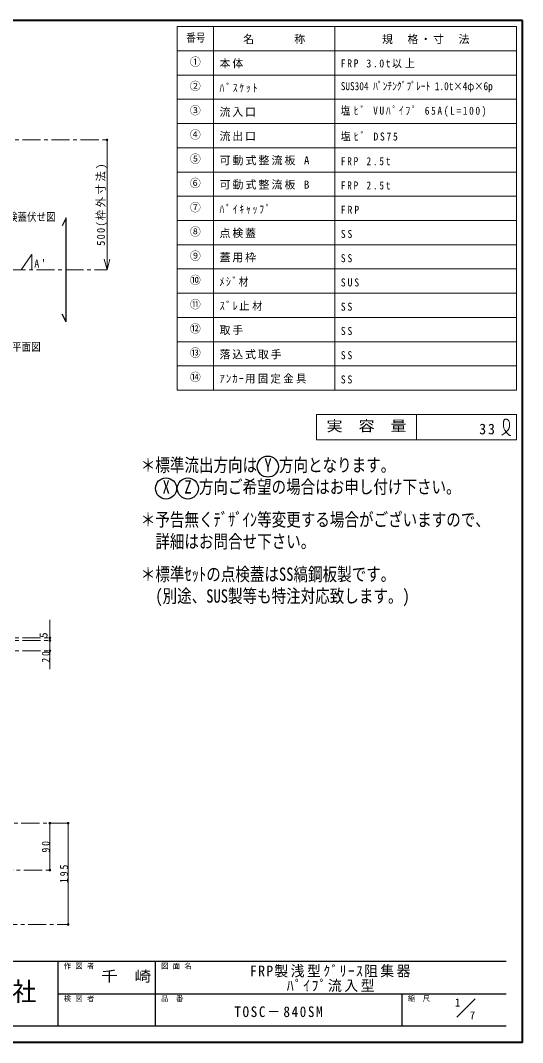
# Model space of a CAD drawing. Units: millimetres at full size, sheet at 1:7. Extents: x -1472 to 1363, y -987 to 980.
# Drawn here: x 397 to 1363, y -987 to 980 of the extents above; entities that cross this region are included whole.
import ezdxf
from ezdxf.enums import TextEntityAlignment as Align

# ---------------------------------------------------------------- set-up
doc = ezdxf.new("R2010")
doc.units = ezdxf.units.MM
doc.header["$LTSCALE"] = 7
doc.header["$PDMODE"] = 32
doc.header["$PDSIZE"] = 3.5
doc.linetypes.add('CHAIN1', pattern=[8, 5, -1, 1, -1])
doc.layers.add('0-0____1', color=4, linetype='Continuous', lineweight=9)
doc.styles.add('ＭＳ ゴシック', font='')
doc.styles.get('ＭＳ ゴシック').set_extended_font_data('MS Gothic')

msp = doc.modelspace()

# ---------------------------------------------------------------- linework, layer by layer
at = {"layer": '0-0____1', "color": 1, "lineweight": 40}
for p, q in [((1363.499, 979.62), (-1471.501, 979.62)), ((1363.499, -987.38), (1363.499, 979.62)), ((1363.499, -987.38), (-1471.501, -987.38))]:
    msp.add_line(p, q, dxfattribs=at)
at = {"layer": '0-0____1', "color": 3, "lineweight": 18}
for p, q in [((1351.832, 967.953), (698.499, 967.953)), ((698.499, 267.953), (698.499, 967.953)), ((768.499, 267.953), (768.499, 967.953)), ((1001.832, 267.953), (1001.832, 967.953)), ((1351.832, 267.953), (1351.832, 967.953)), ((1351.832, 921.287), (698.499, 921.287)), ((1351.832, 874.62), (698.499, 874.62)), ((1351.832, 827.953), (698.499, 827.953)), ((1351.832, 781.287), (698.499, 781.287)), ((1351.832, 734.62), (698.499, 734.62)), ((1351.832, 687.953), (698.499, 687.953)), ((1351.832, 641.287), (698.499, 641.287)), ((1351.832, 594.62), (698.499, 594.62)), ((1351.832, 547.953), (698.499, 547.953)), ((1351.832, 501.287), (698.499, 501.287)), ((1351.832, 454.62), (698.499, 454.62)), ((1351.832, 407.953), (698.499, 407.953)), ((1351.832, 361.287), (698.499, 361.287)), ((1351.832, 314.62), (698.499, 314.62)), ((1351.832, 267.953), (698.499, 267.953)), ((966.832, 221.287), (1351.832, 221.287)), ((966.832, 172.287), (966.832, 221.287)), ((1159.332, 172.287), (1159.332, 221.287)), ((1351.832, 221.287), (1351.832, 172.287)), ((966.832, 172.287), (1351.832, 172.287))]:
    msp.add_line(p, q, dxfattribs=at)
at = {"layer": '0-0____1', "linetype": 'CHAIN1'}
for p, q in [((288.499, 749.62), (563.499, 749.62)), ((-804.501, 499.62), (563.499, 499.62)), ((288.499, -208.58), (453.499, -208.58)), ((288.499, -213.58), (453.499, -213.58)), ((288.499, -233.58), (453.499, -233.58)), ((286.499, -565.38), (488.499, -565.38)), ((179.499, -655.38), (453.499, -655.38)), ((243.499, -760.38), (488.499, -760.38))]:
    msp.add_line(p, q, dxfattribs=at)
at = {"layer": '0-0____1'}
for p, q in [((563.499, 499.62), (563.499, 749.62)), ((563.499, 499.62), (558.063, 519.904)), ((563.499, 499.62), (568.934, 519.904)), ((453.499, -213.58), (453.499, -173.58)), ((453.499, -268.58), (453.499, -213.58)), ((453.499, -565.38), (453.499, -655.38)), ((488.499, -565.38), (488.499, -760.38))]:
    msp.add_line(p, q, dxfattribs=at)
at = {"layer": '0-0____1', "color": 5, "lineweight": 25}
for p, q in [((484.832, 599.62), (477.332, 584.62)), ((484.832, 399.62), (484.832, 599.62)), ((484.832, 399.62), (477.332, 414.62))]:
    msp.add_line(p, q, dxfattribs=at)
at = {"layer": '0-0____1', "color": 6, "lineweight": 25}
for p, q in [((-54.001, -830.88), (1331.999, -830.88)), ((469.499, -955.88), (469.499, -830.88)), ((656.999, -955.88), (656.999, -830.88)), ((469.499, -893.38), (1331.999, -893.38)), ((1131.999, -955.88), (1131.999, -893.38)), ((1331.999, -955.88), (-54.001, -955.88))]:
    msp.add_line(p, q, dxfattribs=at)
at = {"layer": '0-0____1', "color": 7, "lineweight": 18}
msp.add_line((1236.643, -938.735), (1271.999, -903.38), dxfattribs=at)
at = {"layer": '0-0____1', "linetype": 'CHAIN1'}
msp.add_lwpolyline([(398.499, 499.62), (418.499, 529.62), (418.499, 499.62)], dxfattribs=at)
at = {"layer": '0-0____1'}
for points in [[(1323.576, 181.37), (1324.315, 181.869), (1325.587, 182.735), (1326.852, 183.616), (1328.106, 184.521), (1329.344, 185.461), (1330.561, 186.445), (1331.256, 187.039), (1332.082, 187.783), (1333.455, 189.132), (1334.734, 190.565), (1335.886, 192.081), (1336.874, 193.678), (1337.666, 195.356), (1338.022, 196.365), (1338.218, 197.07), (1338.467, 198.31), (1338.612, 199.576), (1338.659, 200.862), (1338.617, 202.162), (1338.494, 203.47), (1338.388, 204.229), (1338.274, 204.899), (1338.026, 206.043), (1337.7, 207.156), (1337.279, 208.222), (1336.747, 209.223), (1336.09, 210.141), (1335.645, 210.629), (1335.337, 210.919), (1334.762, 211.377), (1334.139, 211.77), (1333.474, 212.086), (1332.776, 212.313), (1332.051, 212.437), (1331.622, 212.458), (1331.252, 212.443), (1330.616, 212.351), (1329.996, 212.179), (1329.406, 211.932)], [(1329.406, 211.932), (1328.865, 211.618), (1328.388, 211.24), (1328.148, 210.995), (1327.818, 210.557), (1327.413, 209.707), (1327.177, 208.757), (1327.067, 207.735), (1327.037, 206.669), (1327.046, 205.586), (1327.05, 204.96), (1327.043, 204.115), (1327.002, 202.691), (1326.954, 201.305), (1326.932, 199.95), (1326.97, 198.619), (1327.101, 197.305), (1327.233, 196.548), (1327.389, 195.881), (1327.74, 194.737), (1328.185, 193.608), (1328.71, 192.5), (1329.302, 191.419), (1329.948, 190.372), (1330.342, 189.782), (1330.646, 189.348), (1331.184, 188.616), (1331.738, 187.9), (1332.305, 187.196), (1332.883, 186.497), (1333.472, 185.799), (1333.816, 185.393), (1334.186, 184.96), (1334.833, 184.216), (1335.502, 183.494), (1336.2, 182.812), (1336.938, 182.189), (1337.724, 181.644), (1338.205, 181.37), (1338.417, 181.264)], [(1338.417, 181.264), (1338.791, 181.094), (1339.173, 180.94), (1339.562, 180.796), (1339.955, 180.661), (1340.352, 180.53), (1340.582, 180.456)]]:
    msp.add_lwpolyline(points, dxfattribs=at)
at = {"layer": '0-0____1', "color": 5, "lineweight": 25}
for centre in [(873.149, 120.953), (677.149, 78.953), (719.149, 78.953)]:
    msp.add_circle(centre, 20.3, dxfattribs=at)
at = {"layer": '0-0____1'}
for p in [(563.499, 749.62), (453.499, -208.58), (453.499, -213.58), (453.499, -233.58), (453.499, -565.38), (488.499, -565.38), (453.499, -655.38), (488.499, -760.38)]:
    msp.add_point(p, dxfattribs=at)

# ---------------------------------------------------------------- texts
at = {"layer": '0-0____1', "color": 7, "style": 'ＭＳ ゴシック'}
for s, height, width, p in [('番号', 15.4, 0.85, (715.999, 934.12)), ('SUS304 ﾊﾟﾝﾁﾝｸﾞﾌﾟﾚｰﾄ 1.0t×4φ×6p', 15.4, 0.85, (1013.499, 840.787)), ('標準点検蓋伏せ図', 15.4, 0.85, (317.832, 589.12)), ('本体平面図', 15.4, 0.85, (344.082, 339.12)), ('実\u3000容\u3000量', 20.53, 1.1, (986.082, 182.787)), ('＊標準流出方向は Y 方向となります。', 25.66, 0.8, (628.499, 103.453)), (' X  Z 方向ご希望の場合はお申し付け下さい。', 25.66, 0.8, (656.499, 61.453)), ('＊予告無くﾃﾞｻﾞｲﾝ等変更する場合がございますので、', 25.66, 0.8, (628.499, -1.547)), ('詳細はお問合せ下さい。', 25.66, 0.8, (656.499, -43.547)), ('＊標準ｾｯﾄの点検蓋はSS縞鋼板製です。', 25.66, 0.8, (628.499, -106.547)), ('(別途、SUS製等も特注対応致します。)', 25.66, 0.8, (656.499, -148.547)), ('千\u3000崎', 20.53, 1.15, (551.999, -876.13)), ('工業株式会社', 35.92, 0.95, (148.249, -917.88))]:
    msp.add_text(s, height=height, dxfattribs=dict(at, width=width)).set_placement(p, align=Align.BOTTOM_LEFT)
for s, height, p in [('①', 15.4, (722.999, 887.453)), ('②', 15.4, (722.999, 840.787)), ('③', 15.4, (722.999, 794.12)), ('④', 15.4, (722.999, 747.453)), ('⑤', 15.4, (722.999, 700.787)), ('⑥', 15.4, (722.999, 654.12)), ('⑦', 15.4, (722.999, 607.453)), ('⑧', 15.4, (722.999, 560.787)), ('⑨', 15.4, (722.999, 514.12)), ('⑩', 15.4, (722.999, 467.453)), ('⑪', 15.4, (722.999, 420.787)), ('⑫', 15.4, (722.999, 374.12)), ('⑬', 15.4, (722.999, 327.453)), ('⑭', 15.4, (722.999, 280.787)), ('作 図 者', 10.26, (479.999, -848.38)), ('図 面 名', 10.26, (667.499, -848.38)), ('検 図 者', 10.26, (479.999, -910.88)), ('品\u3000番', 10.26, (667.499, -910.88)), ('縮\u3000尺', 10.26, (1142.499, -910.88)), ('1', 15.4, (1233.087, -922.647)), ('7', 15.4, (1261.591, -947.412))]:
    msp.add_text(s, height=height, dxfattribs=at).set_placement(p, align=Align.BOTTOM_LEFT)
msp.add_text('5', height=15.4, rotation=90, dxfattribs=at).set_placement((453.499, -208.58), align=Align.BOTTOM_LEFT)
at = {"layer": '0-0____1', "color": 7, "attachment_point": 7, "style": 'ＭＳ ゴシック'}
for s, insert, char_height in [('\\T1.17;名\u3000\u3000\u3000称', (825.665, 934.12), 15.4), ('\\T1.17;規\u3000格・寸\u3000法', (1092.832, 934.12), 15.4), ('\\T1.17;本体', (780.165, 887.453), 15.4), ('\\T1.31;\\W0.9;FRP\\~3.0t以上', (1013.499, 887.453), 15.4), ('\\T1.39;\\W0.85;ﾊﾞｽｹｯﾄ', (780.165, 840.787), 15.4), ('\\T1.17;流入口', (780.165, 794.12), 15.4), ('\\T1.37;\\W0.85;塩ﾋﾞ\\~VUﾊﾟｲﾌﾟ\\~65A(L=100)', (1013.499, 794.12), 15.4), ('\\T1.17;流出口', (780.165, 747.453), 15.4), ('\\T1.33;\\W0.9;塩ﾋﾞ\\~DS75', (1013.499, 747.453), 15.4), ('\\T1.19;可動式整流板\\~A', (780.165, 700.787), 15.4), ('\\T1.39;\\W0.85;FRP\\~2.5t', (1013.499, 700.787), 15.4), ('\\T1.19;可動式整流板\\~B', (780.165, 654.12), 15.4), ('\\T1.39;\\W0.85;FRP\\~2.5t', (1013.499, 654.12), 15.4), ('\\T1.39;\\W0.85;ﾊﾟｲｷｬｯﾌﾟ', (780.165, 607.453), 15.4), ('\\T1.38;\\W0.9;FRP', (1013.499, 607.453), 15.4), ('\\T1.17;点検蓋', (780.165, 560.787), 15.4), ('\\T1.36;\\W0.9;SS', (1013.499, 560.787), 15.4), ('\\T1.17;蓋用枠', (780.165, 514.12), 15.4), ("\\T1.36;\\W0.9;A'", (423.499, 504.12), 15.4), ('\\T1.36;\\W0.9;SS', (1013.499, 514.12), 15.4), ('\\T1.3;\\W0.9;ﾒｼﾞ材', (780.165, 467.453), 15.4), ('\\T1.38;\\W0.9;SUS', (1013.499, 467.453), 15.4), ('\\T1.26;\\W0.95;ｽﾞﾚ止材', (780.165, 420.787), 15.4), ('\\T1.36;\\W0.9;SS', (1013.499, 420.787), 15.4), ('\\T1.17;取手', (780.165, 374.12), 15.4), ('\\T1.36;\\W0.9;SS', (1013.499, 374.12), 15.4), ('\\T1.17;落込式取手', (780.165, 327.453), 15.4), ('\\T1.36;\\W0.9;SS', (1013.499, 327.453), 15.4), ('\\T1.23;\\W0.95;ｱﾝｶｰ用固定金具', (780.165, 280.787), 15.4), ('\\T1.36;\\W0.9;SS', (1013.499, 280.787), 15.4), ('\\T1.27;\\W0.95;33', (1280.082, 182.787), 20.53), ('\\T1.18;\\W0.95;FRP製浅型ｸﾞﾘｰｽ阻集器', (838.749, -862.13), 20.53), ('\\T1.19;\\W0.95;ﾊﾟｲﾌﾟ流入型', (909.624, -890.13), 20.53), ('\\T1.25;\\W0.9;TOSC－840SM', (808.749, -938.63), 20.53)]:
    msp.add_mtext(s, dxfattribs=dict(at, insert=insert, char_height=char_height))
at = {"layer": '0-0____1', "color": 7, "char_height": 15.4, "attachment_point": 7, "rotation": 90, "style": 'ＭＳ ゴシック'}
for s, insert in [('\\T1.24;\\W0.95;500(枠外寸法)', (563.499, 545.87)), ('\\T1.36;\\W0.9;20', (453.499, -256.33)), ('\\T1.36;\\W0.9;90', (453.499, -621.755)), ('\\T1.38;\\W0.9;195', (488.499, -680.38))]:
    msp.add_mtext(s, dxfattribs=dict(at, insert=insert))

doc.saveas('drawing.dxf')
